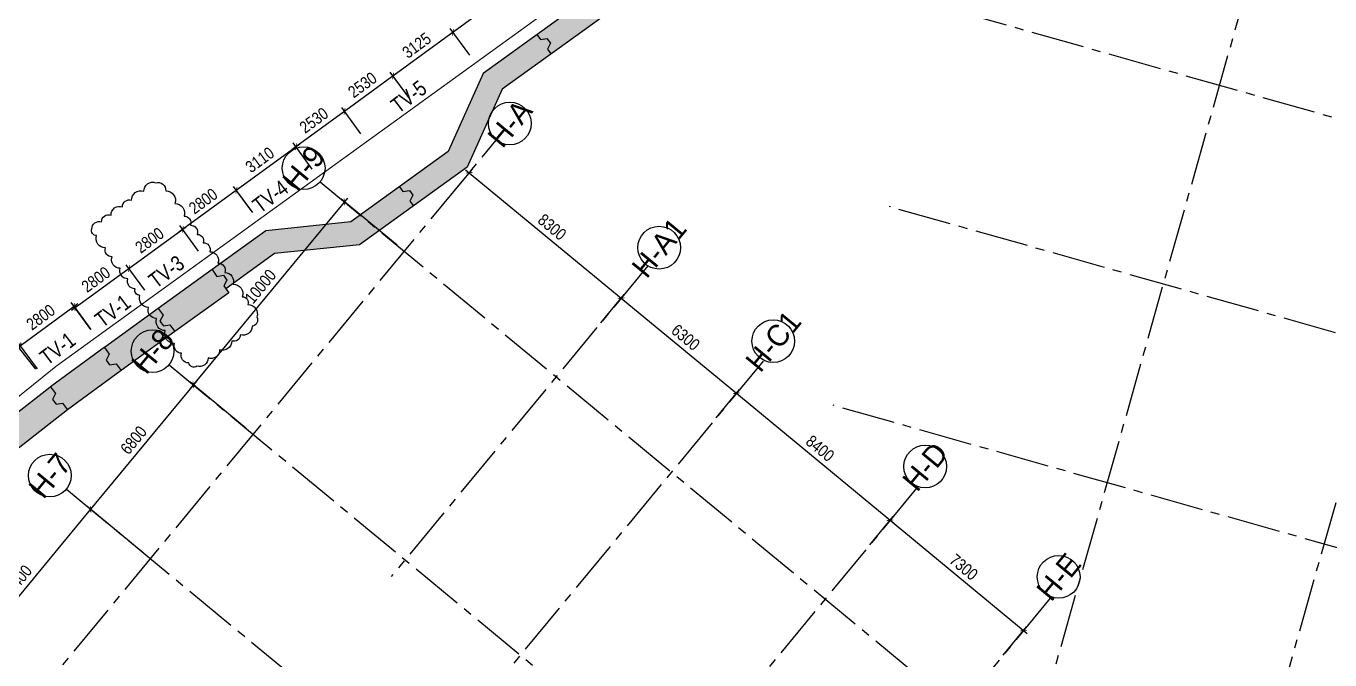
# Model space of a CAD drawing. Header units: millimetres. Extents: x -1534340 to 1713810, y -1348191 to 1114081.
# Drawn here: x 857232 to 912191, y -67028 to -40320 of the extents above; entities that cross this region are included whole.
import ezdxf
from ezdxf.enums import TextEntityAlignment as Align

# ---------------------------------------------------------------- set-up
doc = ezdxf.new("R2010")
doc.units = ezdxf.units.MM
doc.header["$LTSCALE"] = 100
doc.header["$PDMODE"] = 32
doc.header["$PDSIZE"] = 2.5
for name, pattern in [('CENTER2', [1.125, 0.75, -0.125, 0.125, -0.125]), ('DASHDOT', [1, 0.5, -0.25, 0, -0.25]), ('DASHED', [4.5, 3, -1.5])]:
    doc.linetypes.add(name, pattern=pattern)
for name, color, linetype in [('A-GRID-SYM', 50, 'Continuous'), ('ccu11-Dim', 8, 'Continuous'), ('ccu11-Khuat', 9, 'DASHED'), ('ccu12-Hatch', 250, 'Continuous'), ('ccu12-Manh', 8, 'Continuous'), ('ccu12-Truc', 13, 'CENTER2'), ('KC-Betong', 6, 'Continuous'), ('Xref_ST_MBDV Cot vach 30.7.2022$0$Xref_ST_MBDV Cot vach 30.7.2022|Xref_ST_MBDV Cot vach 30.7.2022|Xref_ST_MBDV Cot vach 30.7.2022|Xref_ST_MBDV Cot vach 30.7.2022|A-CORE-OTLN', 2, 'Continuous'), ('Xref_ST_MBDV Cot vach 30.7.2022$0$Xref_ST_MBDV Cot vach 30.7.2022|Xref_ST_MBDV Cot vach 30.7.2022|Xref_ST_MBDV Cot vach 30.7.2022|Xref_ST_MBDV Cot vach 30.7.2022|ccu12-Thay', 7, 'Continuous')]:
    doc.layers.add(name, color=color, linetype=linetype)
doc.layers.add('ccu12-Tencaukien', color=9, linetype='Continuous', lineweight=15)
doc.styles.add('Arial', font='arial.ttf', dxfattribs={"width": 0.7})
doc.styles.add('Arial Narrow', font='ARIALN.TTF')
doc.styles.add('HBA-Text', font='GOTHIC.TTF')
doc.dimstyles.new('ccu12-200', dxfattribs={"dimscale": 200, "dimtxt": 2.5, "dimasz": 1, "dimexe": 1, "dimexo": 2, "dimgap": 1, "dimtad": 1, "dimdec": 0, "dimrnd": 5, "dimdsep": 46, "dimtxsty": 'Arial Narrow', "dimblk": 'ARCHTICK', "dimcen": -1, "dimdle": 1, "dimclrd": 256, "dimclre": 256, "dimclrt": 3, "dimadec": 0, "dimazin": 2, "dimtfac": 0.1, "dimtdec": 0, "dimtmove": 0, "dimatfit": 1, "dimldrblk": 'ARCHTICK', "dimfxl": 1, "dimtvp": 0.833333, "dimtolj": 1, "dimtzin": 12, "dimarcsym": 0})

# ---------------------------------------------------------------- blocks, each defined once
blk = doc.blocks.new('_ARCHTICK')
at = {"color": 0, "linetype": 'ByBlock', "const_width": 0.15}
blk.add_lwpolyline([(-0.5, -0.5), (0.5, 0.5)], dxfattribs=at)
blk = doc.blocks.new('*D3225')
at = {"layer": 'ccu11-Dim', "lineweight": -2, "ltscale": 0.5, "transparency": 16777216}
for p, q in [((877650, -38813), (875064, -40698)), ((878194, -39898), (877370, -38769)), ((875932, -41548), (875108, -40419))]:
    blk.add_line(p, q, dxfattribs=at)
at = {"layer": 'Defpoints', "color": 0, "ltscale": 0.5, "transparency": 16777216}
for p in [(875226, -40581), (878430, -40221), (876168, -41871)]:
    blk.add_point(p, dxfattribs=at)
at = {"layer": 'ccu11-Dim', "lineweight": -2, "ltscale": 0.5, "transparency": 16777216, "xscale": 200, "yscale": 200, "zscale": 200}
for p, rotation in [((877488, -38930), 36.11102627128894), ((875226, -40581), 216.111026271289)]:
    blk.add_blockref('_ARCHTICK', p, dxfattribs=dict(at, rotation=rotation))
at = {"layer": 'ccu11-Dim', "color": 3, "ltscale": 0.5, "transparency": 16777216, "insert": (876089, -39388), "char_height": 500, "attachment_point": 5, "rotation": 36.111, "style": 'Arial Narrow', "bg_fill": 3, "box_fill_scale": 1.1, "bg_fill_color": 256, "bg_fill_true_color": 13158600, "bg_fill_transparency": 0}
blk.add_mtext('\\A1;2800', dxfattribs=at)
blk = doc.blocks.new('*D3226')
at = {"layer": 'ccu11-Dim', "lineweight": -2, "ltscale": 0.5, "transparency": 16777216}
for p, q in [((875388, -40463), (872539, -42540)), ((875932, -41548), (875108, -40419)), ((873407, -43390), (872583, -42261))]:
    blk.add_line(p, q, dxfattribs=at)
at = {"layer": 'Defpoints', "color": 0, "ltscale": 0.5, "transparency": 16777216}
for p in [(876168, -41871), (872701, -42423), (873643, -43713)]:
    blk.add_point(p, dxfattribs=at)
at = {"layer": 'ccu11-Dim', "lineweight": -2, "ltscale": 0.5, "transparency": 16777216, "xscale": 200, "yscale": 200, "zscale": 200}
for p, rotation in [((875226, -40581), 36.11102627128894), ((872701, -42423), 216.111026271289)]:
    blk.add_blockref('_ARCHTICK', p, dxfattribs=dict(at, rotation=rotation))
at = {"layer": 'ccu11-Dim', "color": 3, "ltscale": 0.5, "transparency": 16777216, "insert": (873695, -41134), "char_height": 500, "attachment_point": 5, "rotation": 36.111, "style": 'Arial Narrow', "bg_fill": 3, "box_fill_scale": 1.1, "bg_fill_color": 256, "bg_fill_true_color": 13158600, "bg_fill_transparency": 0}
blk.add_mtext('\\A1;3125', dxfattribs=at)
blk = doc.blocks.new('*D3227')
at = {"layer": 'ccu11-Dim', "lineweight": -2, "ltscale": 0.5, "transparency": 16777216}
for p, q in [((872863, -42305), (870494, -44033)), ((873387, -43363), (872583, -42261)), ((871341, -44855), (870538, -43753))]:
    blk.add_line(p, q, dxfattribs=at)
at = {"layer": 'Defpoints', "color": 0, "ltscale": 0.5, "transparency": 16777216}
for p in [(870655, -43915), (873622, -43686), (871577, -45178)]:
    blk.add_point(p, dxfattribs=at)
at = {"layer": 'ccu11-Dim', "lineweight": -2, "ltscale": 0.5, "transparency": 16777216, "xscale": 200, "yscale": 200, "zscale": 200}
for p, rotation in [((872701, -42423), 36.11102627128894), ((870655, -43915), 216.111026271289)]:
    blk.add_blockref('_ARCHTICK', p, dxfattribs=dict(at, rotation=rotation))
at = {"layer": 'ccu11-Dim', "color": 3, "ltscale": 0.5, "transparency": 16777216, "insert": (871410, -42801), "char_height": 500, "attachment_point": 5, "rotation": 36.111, "style": 'Arial Narrow', "bg_fill": 3, "box_fill_scale": 1.1, "bg_fill_color": 256, "bg_fill_true_color": 13158600, "bg_fill_transparency": 0}
blk.add_mtext('\\A1;2530', dxfattribs=at)
blk = doc.blocks.new('*D3228')
at = {"layer": 'ccu11-Dim', "lineweight": -2, "ltscale": 0.5, "transparency": 16777216}
for p, q in [((870817, -43797), (868448, -45525)), ((871341, -44855), (870538, -43753)), ((869296, -46347), (868492, -45246))]:
    blk.add_line(p, q, dxfattribs=at)
at = {"layer": 'Defpoints', "color": 0, "ltscale": 0.5, "transparency": 16777216}
for p in [(868610, -45407), (871577, -45178), (869531, -46670)]:
    blk.add_point(p, dxfattribs=at)
at = {"layer": 'ccu11-Dim', "lineweight": -2, "ltscale": 0.5, "transparency": 16777216, "xscale": 200, "yscale": 200, "zscale": 200}
for p, rotation in [((870655, -43915), 36.11102627128894), ((868610, -45407), 216.111026271289)]:
    blk.add_blockref('_ARCHTICK', p, dxfattribs=dict(at, rotation=rotation))
at = {"layer": 'ccu11-Dim', "color": 3, "ltscale": 0.5, "transparency": 16777216, "insert": (869364, -44293), "char_height": 500, "attachment_point": 5, "rotation": 36.111, "style": 'Arial Narrow', "bg_fill": 3, "box_fill_scale": 1.1, "bg_fill_color": 256, "bg_fill_true_color": 13158600, "bg_fill_transparency": 0}
blk.add_mtext('\\A1;2530', dxfattribs=at)
blk = doc.blocks.new('*D3229')
at = {"layer": 'ccu11-Dim', "lineweight": -2, "ltscale": 0.5, "transparency": 16777216}
for p, q in [((868771, -45289), (865936, -47358)), ((869296, -46347), (868492, -45246)), ((866783, -48180), (865980, -47078))]:
    blk.add_line(p, q, dxfattribs=at)
at = {"layer": 'Defpoints', "color": 0, "ltscale": 0.5, "transparency": 16777216}
for p in [(869531, -46670), (866098, -47240), (867019, -48503)]:
    blk.add_point(p, dxfattribs=at)
at = {"layer": 'ccu11-Dim', "lineweight": -2, "ltscale": 0.5, "transparency": 16777216, "xscale": 200, "yscale": 200, "zscale": 200}
for p, rotation in [((868610, -45407), 36.11102627128894), ((866098, -47240), 216.111026271289)]:
    blk.add_blockref('_ARCHTICK', p, dxfattribs=dict(at, rotation=rotation))
at = {"layer": 'ccu11-Dim', "color": 3, "ltscale": 0.5, "transparency": 16777216, "insert": (867085, -45956), "char_height": 500, "attachment_point": 5, "rotation": 36.111, "style": 'Arial Narrow', "bg_fill": 3, "box_fill_scale": 1.1, "bg_fill_color": 256, "bg_fill_true_color": 13158600, "bg_fill_transparency": 0}
blk.add_mtext('\\A1;3110', dxfattribs=at)
blk = doc.blocks.new('*D3230')
at = {"layer": 'ccu11-Dim', "lineweight": -2, "ltscale": 0.5, "transparency": 16777216}
for p, q in [((866259, -47122), (863674, -49008)), ((866760, -48148), (865980, -47078)), ((864498, -49798), (863718, -48728))]:
    blk.add_line(p, q, dxfattribs=at)
at = {"layer": 'Defpoints', "color": 0, "ltscale": 0.5, "transparency": 16777216}
for p in [(863835, -48890), (866996, -48471), (864734, -50121)]:
    blk.add_point(p, dxfattribs=at)
at = {"layer": 'ccu11-Dim', "lineweight": -2, "ltscale": 0.5, "transparency": 16777216, "xscale": 200, "yscale": 200, "zscale": 200}
for p, rotation in [((866098, -47240), 36.11102627128894), ((863835, -48890), 216.111026271289)]:
    blk.add_blockref('_ARCHTICK', p, dxfattribs=dict(at, rotation=rotation))
at = {"layer": 'ccu11-Dim', "color": 3, "ltscale": 0.5, "transparency": 16777216, "insert": (864698, -47697), "char_height": 500, "attachment_point": 5, "rotation": 36.111, "style": 'Arial Narrow', "bg_fill": 3, "box_fill_scale": 1.1, "bg_fill_color": 256, "bg_fill_true_color": 13158600, "bg_fill_transparency": 0}
blk.add_mtext('\\A1;2800', dxfattribs=at)
blk = doc.blocks.new('*D3231')
at = {"layer": 'ccu11-Dim', "lineweight": -2, "ltscale": 0.5, "transparency": 16777216}
for p, q in [((863997, -48772), (861412, -50658)), ((864498, -49798), (863718, -48728)), ((862236, -51448), (861456, -50379))]:
    blk.add_line(p, q, dxfattribs=at)
at = {"layer": 'Defpoints', "color": 0, "ltscale": 0.5, "transparency": 16777216}
for p in [(861573, -50540), (864734, -50121), (862471, -51771)]:
    blk.add_point(p, dxfattribs=at)
at = {"layer": 'ccu11-Dim', "lineweight": -2, "ltscale": 0.5, "transparency": 16777216, "xscale": 200, "yscale": 200, "zscale": 200}
for p, rotation in [((863835, -48890), 36.11102627128894), ((861573, -50540), 216.111026271289)]:
    blk.add_blockref('_ARCHTICK', p, dxfattribs=dict(at, rotation=rotation))
at = {"layer": 'ccu11-Dim', "color": 3, "ltscale": 0.5, "transparency": 16777216, "insert": (862436, -49347), "char_height": 500, "attachment_point": 5, "rotation": 36.111, "style": 'Arial Narrow', "bg_fill": 3, "box_fill_scale": 1.1, "bg_fill_color": 256, "bg_fill_true_color": 13158600, "bg_fill_transparency": 0}
blk.add_mtext('\\A1;2800', dxfattribs=at)
blk = doc.blocks.new('*D3232')
at = {"layer": 'ccu11-Dim', "lineweight": -2, "ltscale": 0.5, "transparency": 16777216}
for p, q in [((861735, -50422), (859150, -52308)), ((862236, -51448), (861456, -50379)), ((859974, -53098), (859194, -52029))]:
    blk.add_line(p, q, dxfattribs=at)
at = {"layer": 'Defpoints', "color": 0, "ltscale": 0.5, "transparency": 16777216}
for p in [(859311, -52190), (862471, -51771), (860209, -53421)]:
    blk.add_point(p, dxfattribs=at)
at = {"layer": 'ccu11-Dim', "lineweight": -2, "ltscale": 0.5, "transparency": 16777216, "xscale": 200, "yscale": 200, "zscale": 200}
for p, rotation in [((861573, -50540), 36.11102627128894), ((859311, -52190), 216.111026271289)]:
    blk.add_blockref('_ARCHTICK', p, dxfattribs=dict(at, rotation=rotation))
at = {"layer": 'ccu11-Dim', "color": 3, "ltscale": 0.5, "transparency": 16777216, "insert": (860174, -50997), "char_height": 500, "attachment_point": 5, "rotation": 36.111, "style": 'Arial Narrow', "bg_fill": 3, "box_fill_scale": 1.1, "bg_fill_color": 256, "bg_fill_true_color": 13158600, "bg_fill_transparency": 0}
blk.add_mtext('\\A1;2800', dxfattribs=at)
blk = doc.blocks.new('*D3270')
at = {"layer": 'ccu11-Dim', "lineweight": -2, "ltscale": 0.5, "transparency": 16777216}
for p, q in [((856829, -53899), (859410, -52007)), ((859967, -53106), (859130, -51964)), ((857709, -54761), (856872, -53620))]:
    blk.add_line(p, q, dxfattribs=at)
at = {"layer": 'Defpoints', "color": 0, "ltscale": 0.5, "transparency": 16777216}
for p in [(859249, -52126), (860203, -53429), (857945, -55084)]:
    blk.add_point(p, dxfattribs=at)
at = {"layer": 'ccu11-Dim', "lineweight": -2, "ltscale": 0.5, "transparency": 16777216, "xscale": 200, "yscale": 200, "zscale": 200}
for p, rotation in [((859249, -52126), 36.23728808908879), ((856990, -53781), 216.2372880890888)]:
    blk.add_blockref('_ARCHTICK', p, dxfattribs=dict(at, rotation=rotation))
at = {"layer": 'ccu11-Dim', "color": 3, "ltscale": 0.5, "transparency": 16777216, "insert": (857850, -52586), "char_height": 500, "attachment_point": 5, "rotation": 36.2373, "style": 'Arial Narrow', "bg_fill": 3, "box_fill_scale": 1.1, "bg_fill_color": 256, "bg_fill_true_color": 13158600, "bg_fill_transparency": 0}
blk.add_mtext('\\A1;2800', dxfattribs=at)
blk = doc.blocks.new('*D3271')
at = {"layer": 'ccu11-Dim', "lineweight": -2, "ltscale": 0.5, "transparency": 16777216}
for p, q in [((854535, -55674), (857058, -53706)), ((857640, -54777), (856777, -53671)), ((855432, -56500), (854569, -55393))]:
    blk.add_line(p, q, dxfattribs=at)
at = {"layer": 'Defpoints', "color": 0, "ltscale": 0.5, "transparency": 16777216}
for p in [(856900, -53829), (857886, -55093), (855678, -56815)]:
    blk.add_point(p, dxfattribs=at)
at = {"layer": 'ccu11-Dim', "lineweight": -2, "ltscale": 0.5, "transparency": 16777216, "xscale": 200, "yscale": 200, "zscale": 200}
for p, rotation in [((856900, -53829), 37.95308741814227), ((854692, -55551), 217.9530874181423)]:
    blk.add_blockref('_ARCHTICK', p, dxfattribs=dict(at, rotation=rotation))
at = {"layer": 'ccu11-Dim', "color": 3, "ltscale": 0.5, "transparency": 16777216, "insert": (855516, -54331), "char_height": 500, "attachment_point": 5, "rotation": 37.9531, "style": 'Arial Narrow', "bg_fill": 3, "box_fill_scale": 1.1, "bg_fill_color": 256, "bg_fill_true_color": 13158600, "bg_fill_transparency": 0}
blk.add_mtext('\\A1;2800', dxfattribs=at)
blk = doc.blocks.new('LUOI TRUC-NT1')
at = {"layer": 'ccu12-Truc', "ltscale": 30}
for p, q in [((3447.2, 83910.7), (-21584.7, -4675.3)), ((12589.2, 81327.4), (-12442.6, -7258.6)), ((25755.1, 48213.3), (-15792.3, 59953.4)), ((23389.4, 39841.1), (-18158, 51581.3)), ((21023.7, 31469), (-20523.8, 43209.1))]:
    blk.add_line(p, q, dxfattribs=at)
blk = doc.blocks.new('GRID-SYM-flat-217')
at = {"layer": 'A-GRID-SYM', "ltscale": 0.5}
blk.add_circle((0, 0), 900, dxfattribs=at)
at = {"layer": 'A-GRID-SYM', "style": 'HBA-Text'}
blk.add_attdef('GRID', text='', height=900, rotation=50.4488, dxfattribs=at).set_placement((0, 0), align=Align.MIDDLE_CENTER)
blk = doc.blocks.new('GRID-SYM-flat-218')
at = {"layer": 'A-GRID-SYM', "ltscale": 0.5}
blk.add_circle((0, 0), 900, dxfattribs=at)
at = {"layer": 'A-GRID-SYM', "style": 'HBA-Text'}
blk.add_attdef('GRID', text='', height=900, rotation=50.4488, dxfattribs=at).set_placement((0, 0), align=Align.MIDDLE_CENTER)
blk = doc.blocks.new('*D3024')
at = {"layer": 'ccu11-Dim', "lineweight": -2, "ltscale": 0.5, "transparency": 16777216}
for p, q in [((23427, 68065), (16805, 60046)), ((25519, 66079), (23146, 68039)), ((19148, 58371), (16778, 60328))]:
    blk.add_line(p, q, dxfattribs=at)
at = {"layer": 'Defpoints', "color": 0, "ltscale": 0.5, "transparency": 16777216}
for p in [(25828, 65824, 0), (16932, 60201), (19456, 58116, 0)]:
    blk.add_point(p, dxfattribs=at)
at = {"layer": 'ccu11-Dim', "lineweight": -2, "ltscale": 0.5, "transparency": 16777216, "xscale": 200, "yscale": 200, "zscale": 200}
for p, rotation in [((23300, 67911), 50.44882678937908), ((16932, 60201), 230.4488267893791)]:
    blk.add_blockref('_ARCHTICK', p, dxfattribs=dict(at, rotation=rotation))
at = {"layer": 'ccu11-Dim', "color": 3, "ltscale": 0.5, "transparency": 16777216, "insert": (19765, 64346), "char_height": 500, "attachment_point": 5, "rotation": 50.4488, "style": 'Arial Narrow', "bg_fill": 3, "box_fill_scale": 1.1, "bg_fill_color": 256, "bg_fill_true_color": 13158600, "bg_fill_transparency": 0}
blk.add_mtext('\\A1;10000', dxfattribs=at)
blk = doc.blocks.new('*D3025')
at = {"layer": 'ccu11-Dim', "lineweight": -2, "ltscale": 0.5, "transparency": 16777216}
for p, q in [((17060, 60355), (12475, 54803)), ((19151, 58368), (16778, 60328)), ((14821, 53125), (12448, 55085))]:
    blk.add_line(p, q, dxfattribs=at)
at = {"layer": 'Defpoints', "color": 0, "ltscale": 0.5, "transparency": 16777216}
for p in [(19460, 58113, 0), (12602, 54957), (15130, 52870, 0)]:
    blk.add_point(p, dxfattribs=at)
at = {"layer": 'ccu11-Dim', "lineweight": -2, "ltscale": 0.5, "transparency": 16777216, "xscale": 200, "yscale": 200, "zscale": 200}
for p, rotation in [((16932, 60201), 50.44882678937908), ((12602, 54957), 230.4488267893791)]:
    blk.add_blockref('_ARCHTICK', p, dxfattribs=dict(at, rotation=rotation))
at = {"layer": 'ccu11-Dim', "color": 3, "ltscale": 0.5, "transparency": 16777216, "insert": (14416, 57869), "char_height": 500, "attachment_point": 5, "rotation": 50.4488, "style": 'Arial Narrow', "bg_fill": 3, "box_fill_scale": 1.1, "bg_fill_color": 256, "bg_fill_true_color": 13158600, "bg_fill_transparency": 0}
blk.add_mtext('\\A1;6800', dxfattribs=at)
blk = doc.blocks.new('GRID-SYM-flat-223')
at = {"layer": 'A-GRID-SYM', "ltscale": 0.5}
blk.add_circle((0, 0), 900, dxfattribs=at)
at = {"layer": 'A-GRID-SYM', "style": 'HBA-Text'}
blk.add_attdef('GRID', text='', height=900, rotation=50.4488, dxfattribs=at).set_placement((0, 0), align=Align.MIDDLE_CENTER)
blk = doc.blocks.new('GRID-SYM-flat-224')
at = {"layer": 'A-GRID-SYM', "ltscale": 0.5}
blk.add_circle((0, 0), 900, dxfattribs=at)
at = {"layer": 'A-GRID-SYM', "style": 'HBA-Text'}
blk.add_attdef('GRID', text='', height=900, rotation=50.4488, dxfattribs=at).set_placement((0, 0), align=Align.MIDDLE_CENTER)
blk = doc.blocks.new('GRID-SYM-flat-225')
at = {"layer": 'A-GRID-SYM', "ltscale": 0.5}
blk.add_circle((0, 0), 900, dxfattribs=at)
at = {"layer": 'A-GRID-SYM', "style": 'HBA-Text'}
blk.add_attdef('GRID', text='', height=900, rotation=50.4488, dxfattribs=at).set_placement((0, 0), align=Align.MIDDLE_CENTER)
blk = doc.blocks.new('GRID-SYM-flat-226')
at = {"layer": 'A-GRID-SYM', "ltscale": 0.5}
blk.add_circle((0, 0), 900, dxfattribs=at)
at = {"layer": 'A-GRID-SYM', "style": 'HBA-Text'}
blk.add_attdef('GRID', text='', height=900, rotation=50.4488, dxfattribs=at).set_placement((0, 0), align=Align.MIDDLE_CENTER)
blk = doc.blocks.new('*D3034')
at = {"layer": 'ccu11-Dim', "lineweight": -2, "ltscale": 0.5, "transparency": 16777216}
for p, q in [((27711, 68104), (28693, 69293)), ((28411, 69266), (35119, 63727)), ((34111, 62819), (35092, 64008))]:
    blk.add_line(p, q, dxfattribs=at)
at = {"layer": 'Defpoints', "color": 0, "ltscale": 0.5, "transparency": 16777216}
for p in [(27456, 67796, 0), (34965, 63854), (33856, 62511)]:
    blk.add_point(p, dxfattribs=at)
at = {"layer": 'ccu11-Dim', "lineweight": -2, "ltscale": 0.5, "transparency": 16777216, "xscale": 200, "yscale": 200, "zscale": 200}
for p, rotation in [((28565, 69139), 140.4488267455709), ((34965, 63854), 320.448826745571)]:
    blk.add_blockref('_ARCHTICK', p, dxfattribs=dict(at, rotation=rotation))
at = {"layer": 'ccu11-Dim', "color": 3, "ltscale": 0.5, "transparency": 16777216, "insert": (32055, 66848), "char_height": 500, "attachment_point": 5, "rotation": 320.4488, "style": 'Arial Narrow', "bg_fill": 3, "box_fill_scale": 1.1, "bg_fill_color": 256, "bg_fill_true_color": 13158600, "bg_fill_transparency": 0}
blk.add_mtext('\\A1;8300', dxfattribs=at)
blk = doc.blocks.new('*D3035')
at = {"layer": 'ccu11-Dim', "lineweight": -2, "ltscale": 0.5, "transparency": 16777216}
for p, q in [((34111, 62819), (35093, 64009)), ((34811, 63982), (39978, 59716)), ((38968, 58807), (39951, 59997))]:
    blk.add_line(p, q, dxfattribs=at)
at = {"layer": 'Defpoints', "color": 0, "ltscale": 0.5, "transparency": 16777216}
for p in [(33856, 62511, 0), (39823, 59843), (38713, 58499, 0)]:
    blk.add_point(p, dxfattribs=at)
at = {"layer": 'ccu11-Dim', "lineweight": -2, "ltscale": 0.5, "transparency": 16777216, "xscale": 200, "yscale": 200, "zscale": 200}
for p, rotation in [((34966, 63855), 140.4488267455709), ((39823, 59843), 320.448826745571)]:
    blk.add_blockref('_ARCHTICK', p, dxfattribs=dict(at, rotation=rotation))
at = {"layer": 'ccu11-Dim', "color": 3, "ltscale": 0.5, "transparency": 16777216, "insert": (37684, 62200), "char_height": 500, "attachment_point": 5, "rotation": 320.4488, "style": 'Arial Narrow', "bg_fill": 3, "box_fill_scale": 1.1, "bg_fill_color": 256, "bg_fill_true_color": 13158600, "bg_fill_transparency": 0}
blk.add_mtext('\\A1;6300', dxfattribs=at)
blk = doc.blocks.new('*D3036')
at = {"layer": 'ccu11-Dim', "lineweight": -2, "ltscale": 0.5, "transparency": 16777216}
for p, q in [((38968, 58807), (39951, 59997)), ((39669, 59970), (46454, 54367)), ((45445, 53459), (46428, 54648))]:
    blk.add_line(p, q, dxfattribs=at)
at = {"layer": 'Defpoints', "color": 0, "ltscale": 0.5, "transparency": 16777216}
for p in [(38713, 58499, 0), (46300, 54494), (45190, 53150, 0)]:
    blk.add_point(p, dxfattribs=at)
at = {"layer": 'ccu11-Dim', "lineweight": -2, "ltscale": 0.5, "transparency": 16777216, "xscale": 200, "yscale": 200, "zscale": 200}
for p, rotation in [((39823, 59843), 140.4488267455709), ((46300, 54494), 320.448826745571)]:
    blk.add_blockref('_ARCHTICK', p, dxfattribs=dict(at, rotation=rotation))
at = {"layer": 'ccu11-Dim', "color": 3, "ltscale": 0.5, "transparency": 16777216, "insert": (43352, 57520), "char_height": 500, "attachment_point": 5, "rotation": 320.4488, "style": 'Arial Narrow', "bg_fill": 3, "box_fill_scale": 1.1, "bg_fill_color": 256, "bg_fill_true_color": 13158600, "bg_fill_transparency": 0}
blk.add_mtext('\\A1;8400', dxfattribs=at)
blk = doc.blocks.new('*D3037')
at = {"layer": 'ccu11-Dim', "lineweight": -2, "ltscale": 0.5, "transparency": 16777216}
for p, q in [((45445, 53459), (46427, 54648)), ((46145, 54621), (52083, 49718)), ((51074, 48810), (52056, 49999))]:
    blk.add_line(p, q, dxfattribs=at)
at = {"layer": 'Defpoints', "color": 0, "ltscale": 0.5, "transparency": 16777216}
for p in [(45190, 53150), (51928, 49845), (50819, 48502, 0)]:
    blk.add_point(p, dxfattribs=at)
at = {"layer": 'ccu11-Dim', "lineweight": -2, "ltscale": 0.5, "transparency": 16777216, "xscale": 200, "yscale": 200, "zscale": 200}
for p, rotation in [((46300, 54493), 140.4488267455709), ((51928, 49845), 320.448826745571)]:
    blk.add_blockref('_ARCHTICK', p, dxfattribs=dict(at, rotation=rotation))
at = {"layer": 'ccu11-Dim', "color": 3, "ltscale": 0.5, "transparency": 16777216, "insert": (49404, 52520), "char_height": 500, "attachment_point": 5, "rotation": 320.4488, "style": 'Arial Narrow', "bg_fill": 3, "box_fill_scale": 1.1, "bg_fill_color": 256, "bg_fill_true_color": 13158600, "bg_fill_transparency": 0}
blk.add_mtext('\\A1;7300', dxfattribs=at)
blk = doc.blocks.new('GRID-SYM-flat-227')
at = {"layer": 'A-GRID-SYM', "ltscale": 0.5}
blk.add_circle((0, 0), 900, dxfattribs=at)
at = {"layer": 'A-GRID-SYM', "style": 'HBA-Text'}
blk.add_attdef('GRID', text='', height=900, rotation=50.4488, dxfattribs=at).set_placement((0, 0), align=Align.MIDDLE_CENTER)
blk = doc.blocks.new('GRID-SYM-flat-228')
at = {"layer": 'A-GRID-SYM', "ltscale": 0.5}
blk.add_circle((0, 0), 900, dxfattribs=at)
at = {"layer": 'A-GRID-SYM', "style": 'HBA-Text'}
blk.add_attdef('GRID', text='', height=900, rotation=50.4488, dxfattribs=at).set_placement((0, 0), align=Align.MIDDLE_CENTER)
blk = doc.blocks.new('*D3038')
at = {"layer": 'ccu11-Dim', "lineweight": -2, "ltscale": 0.5, "transparency": 16777216}
for p, q in [((12730, 55112), (7126, 48326)), ((14821, 53125), (12448, 55085)), ((9469, 46651), (7099, 48608))]:
    blk.add_line(p, q, dxfattribs=at)
at = {"layer": 'Defpoints', "color": 0, "ltscale": 0.5, "transparency": 16777216}
for p in [(15130, 52870, 0), (7253, 48481), (9778, 46396, 0)]:
    blk.add_point(p, dxfattribs=at)
at = {"layer": 'ccu11-Dim', "lineweight": -2, "ltscale": 0.5, "transparency": 16777216, "xscale": 200, "yscale": 200, "zscale": 200}
for p, rotation in [((12602, 54957), 50.44882678937908), ((7253, 48481), 230.4488267893791)]:
    blk.add_blockref('_ARCHTICK', p, dxfattribs=dict(at, rotation=rotation))
at = {"layer": 'ccu11-Dim', "color": 3, "ltscale": 0.5, "transparency": 16777216, "insert": (9577, 52009), "char_height": 500, "attachment_point": 5, "rotation": 50.4488, "style": 'Arial Narrow', "bg_fill": 3, "box_fill_scale": 1.1, "bg_fill_color": 256, "bg_fill_true_color": 13158600, "bg_fill_transparency": 0}
blk.add_mtext('\\A1;8400', dxfattribs=at)
blk = doc.blocks.new('LUOI TRUC-NT2')
at = {"layer": 'ccu12-Truc', "ltscale": 30}
for p, q in [((22276.8, 68756.1), (55395.8, 41405.3)), ((15909.2, 61045.6), (39050.8, 41934.3)), ((11579.2, 55802.4), (44698.1, 28451.5))]:
    blk.add_line(p, q, dxfattribs=at)
at = {"layer": 'KC-Betong', "ltscale": 0.5}
for name, p, values in [('GRID-SYM-flat-223', (30275.1, 71209.4), {'GRID': 'H-A'}), ('GRID-SYM-flat-228', (21582.9, 69329.2), {'GRID': 'H-9'}), ('GRID-SYM-flat-224', (36565.8, 65979.5), {'GRID': 'H-A1'}), ('GRID-SYM-flat-225', (41378.3, 62039.9), {'GRID': 'H-C1'}), ('GRID-SYM-flat-218', (15215.2, 61618.7), {'GRID': 'H-8'}), ('GRID-SYM-flat-217', (10885.2, 56375.5), {'GRID': 'H-7'}), ('GRID-SYM-flat-226', (47778.6, 56755.4), {'GRID': 'H-D'}), ('GRID-SYM-flat-227', (53407.3, 52107), {'GRID': 'H-E'})]:
    blk.add_blockref(name, p, dxfattribs=at).add_auto_attribs(values)
at = {"layer": 'ccu11-Dim', "ltscale": 0.5}
dim = blk.add_linear_dim(base=(16932.3, 60200.7), p1=(25827.5, 65823.9, 0), p2=(19456.4, 58116.1, 0), angle=50.44883, dimstyle='ccu12-200', override={"dimfxl": 150, "dimtfill": 1}, dxfattribs=at)
dim.commit()
dim.dimension.update_dxf_attribs({"geometry": '*D3024', "text_midpoint": (19765, 64345.9)})
dim = blk.add_linear_dim(base=(12602.2, 54957.5), p1=(19459.8, 58113.3, 0), p2=(15129.8, 52870.1, 0), angle=50.44883, dimstyle='ccu12-200', override={"dimfxl": 150, "dimtfill": 1}, dxfattribs=at)
dim.commit()
dim.dimension.update_dxf_attribs({"geometry": '*D3025', "text_midpoint": (14416.2, 57869)})
at = {"layer": 'ccu12-Truc', "ltscale": 30}
blk.add_line((-22470.9, 7339.7), (29702, 70515.4), dxfattribs=at)
at = {"layer": 'ccu11-Dim', "ltscale": 0.5}
for base, p1, p2, angle, picture, middle in [((34965.1, 63853.9), (27456, 67795.8, 0), (33855.8, 62510.7), 140.44883, '*D3034', (32055.1, 66847.5)), ((7253.4, 48480.6), (15129.8, 52870.1, 0), (9777.5, 46396.1, 0), 50.44883, '*D3038', (9576.8, 52009))]:
    dim = blk.add_linear_dim(base=base, p1=p1, p2=p2, angle=angle, dimstyle='ccu12-200', override={"dimfxl": 150, "dimtfill": 1}, dxfattribs=at)
    dim.commit()
    dim.dimension.update_dxf_attribs({"geometry": picture, "text_midpoint": middle})
dim = blk.add_linear_dim(base=(39823.3, 59842.9), p1=(33855.8, 62510.7, 0), p2=(38713.5, 58499, 0), angle=140.44883, dimstyle='ccu12-200', override={"dimfxl": 150, "dimtfill": 1}, dxfattribs=at)
dim.commit()
dim.dimension.update_dxf_attribs({"geometry": '*D3035', "text_midpoint": (37684.4, 62199.8)})
at = {"layer": 'ccu12-Truc', "ltscale": 30}
blk.add_line((36087.5, 65213), (25275.2, 52120.4), dxfattribs=at)
at = {"layer": 'ccu11-Dim', "ltscale": 0.5}
dim = blk.add_linear_dim(base=(46300.2, 54494.1), p1=(38713.5, 58499, 0), p2=(45190.3, 53150.2, 0), angle=140.44883, dimstyle='ccu12-200', override={"dimfxl": 150, "dimtfill": 1}, dxfattribs=at)
dim.commit()
dim.dimension.update_dxf_attribs({"geometry": '*D3036', "text_midpoint": (43351.6, 57519.5)})
at = {"layer": 'ccu12-Truc', "ltscale": 30}
blk.add_line((40945.1, 61201.3), (30132.8, 48108.8), dxfattribs=at)
at = {"layer": 'ccu11-Dim', "ltscale": 0.5}
dim = blk.add_linear_dim(base=(51928.4, 49845), p1=(45190.3, 53150.2), p2=(50819, 48501.8, 0), angle=140.44883, dimstyle='ccu12-200', override={"dimfxl": 150, "dimtfill": 1}, dxfattribs=at)
dim.commit()
dim.dimension.update_dxf_attribs({"geometry": '*D3037', "text_midpoint": (49403.9, 52520.3)})
at = {"layer": 'ccu12-Truc', "ltscale": 30}
for p, q in [((47422, 55852.5), (36609.7, 42759.9)), ((53050.7, 51204.1), (33566.4, 27610.7))]:
    blk.add_line(p, q, dxfattribs=at)
blk = doc.blocks.new('123')
at = {"layer": 'Xref_ST_MBDV Cot vach 30.7.2022$0$Xref_ST_MBDV Cot vach 30.7.2022|Xref_ST_MBDV Cot vach 30.7.2022|Xref_ST_MBDV Cot vach 30.7.2022|Xref_ST_MBDV Cot vach 30.7.2022|ccu12-Thay', "ltscale": 10}
for points in [[(878765.3, -40681.3), (878911.7, -40883.8), (879187.7, -40838.6), (879334.3, -41041.4), (879204.8, -41289.3), (879351.2, -41491.8)], [(872971.8, -47090.2), (873118.2, -47292.7), (873394.2, -47247.5), (873540.8, -47450.2), (873411.3, -47698.1), (873557.7, -47900.6)], [(865069.4, -50581.4), (865274.3, -50865), (865550.3, -50819.8), (865696.9, -51022.5), (865567.4, -51270.4), (865772.4, -51554)], [(862800.1, -52221.7), (863005.1, -52505.3), (862875.6, -52753.2), (863022.2, -52955.9), (863298.2, -52910.8), (863503.1, -53194.3)], [(860530.9, -53862), (860735.9, -54145.6), (860606.4, -54393.5), (860752.9, -54596.2), (861029, -54551.1), (861233.9, -54834.6)], [(858266.1, -55521.9), (858472.9, -55804), (858345.1, -56052.8), (858493, -56254.6), (858768.7, -56207.6), (858975.5, -56489.7)]]:
    blk.add_lwpolyline(points, dxfattribs=at)
at = {"layer": 'ccu11-Dim', "ltscale": 0.5}
dim = blk.add_linear_dim(base=(875226, -40580.6), p1=(878429.6, -40221.1), p2=(876167.6, -41871.3), angle=216.11103, dimstyle='ccu12-200', override={"dimtmove": 1, "dimfxl": 150, "dimtfill": 1}, dxfattribs=at)
dim.commit()
dim.dimension.update_dxf_attribs({"geometry": '*D3225', "text_midpoint": (876088.7, -39387.7)})
dim = blk.add_linear_dim(base=(872700.9908, -42422.6126), p1=(876167.5951, -41871.3084), p2=(873642.5769, -43713.3277), angle=216.11103, dimstyle='ccu12-200', override={"dimtmove": 1, "dimfxl": 150, "dimtfill": 1}, dxfattribs=at)
dim.commit()
dim.dimension.update_dxf_attribs({"geometry": '*D3226', "text_midpoint": (873695.1759, -41133.7877)})
dim = blk.add_linear_dim(base=(870655.4, -43914.9), p1=(873622.5, -43685.7), p2=(871576.9, -45178), angle=216.11103, dimstyle='ccu12-200', override={"dimtmove": 1, "dimfxl": 150, "dimtfill": 1}, dxfattribs=at)
dim.commit()
dim.dimension.update_dxf_attribs({"geometry": '*D3227', "text_midpoint": (871409.9, -42800.9)})
dim = blk.add_linear_dim(base=(868609.9, -45407.1), p1=(871576.9, -45178), p2=(869531.3, -46670.2), angle=216.11103, dimstyle='ccu12-200', override={"dimtmove": 1, "dimfxl": 150, "dimtfill": 1}, dxfattribs=at)
dim.commit()
dim.dimension.update_dxf_attribs({"geometry": '*D3228', "text_midpoint": (869364.3, -44293.2)})
dim = blk.add_linear_dim(base=(866097.5, -47239.9), p1=(869531.3, -46670.2), p2=(867019, -48503), angle=216.11103, dimstyle='ccu12-200', override={"dimtmove": 1, "dimfxl": 150, "dimtfill": 1}, dxfattribs=at)
dim.commit()
dim.dimension.update_dxf_attribs({"geometry": '*D3229', "text_midpoint": (867085.4, -45955.7)})
dim = blk.add_linear_dim(base=(863835.5, -48890.1), p1=(866995.5, -48470.9), p2=(864733.5, -50121), angle=216.11103, dimstyle='ccu12-200', override={"dimtmove": 1, "dimfxl": 150, "dimtfill": 1}, dxfattribs=at)
dim.commit()
dim.dimension.update_dxf_attribs({"geometry": '*D3230', "text_midpoint": (864698.2, -47697.2)})
dim = blk.add_linear_dim(base=(861573.5, -50540.2), p1=(864733.5, -50121), p2=(862471.5, -51771.2), angle=216.11103, dimstyle='ccu12-200', override={"dimtmove": 1, "dimfxl": 150, "dimtfill": 1}, dxfattribs=at)
dim.commit()
dim.dimension.update_dxf_attribs({"geometry": '*D3231', "text_midpoint": (862436.2, -49347.3)})
dim = blk.add_linear_dim(base=(859311.4, -52190.4), p1=(862471.5, -51771.2), p2=(860209.4, -53421.4), angle=216.11103, dimstyle='ccu12-200', override={"dimtmove": 1, "dimfxl": 150, "dimtfill": 1}, dxfattribs=at)
dim.commit()
dim.dimension.update_dxf_attribs({"geometry": '*D3232', "text_midpoint": (860174.1, -50997.5)})
dim = blk.add_linear_dim(base=(859248.6, -52125.7), p1=(857945.1, -55083.8), p2=(860203.5, -53428.6), angle=36.23729, dimstyle='ccu12-200', override={"dimzin": 0, "dimfxl": 150, "dimtfill": 1}, dxfattribs=at)
dim.commit()
dim.dimension.update_dxf_attribs({"geometry": '*D3270', "text_midpoint": (857850.2, -52586)})
dim = blk.add_linear_dim(base=(856900.3, -53829.1), p1=(855678.2, -56814.9), p2=(857886, -55092.9), angle=37.95309, dimstyle='ccu12-200', override={"dimzin": 0, "dimfxl": 150, "dimtfill": 1}, dxfattribs=at)
dim.commit()
dim.dimension.update_dxf_attribs({"geometry": '*D3271', "text_midpoint": (855516.4, -54331.1)})
at = {"layer": 'ccu12-Hatch', "ltscale": 0.5}
h = blk.add_hatch(dxfattribs=at)
h.set_pattern_fill('VATLIEU04', color=256, scale=50, pattern_type=2)
h.set_pattern_definition([(50, (327621.98, 43816.84), (358.63009, -31.37607), [37.5, -412.5]), (355, (327621.98, 43816.84), (-69.37567, 376.09607), [30, -330]), (100.4514, (327651.86, 43814.22), (289.25469, 344.71977), [31.8701, -350.57106]), (46.1842, (327622, 43916.84), (533.62052, -82.7595), [56.25, -618.75]), (96.6356, (327666.45, 43909.94), (467.33135, 487.05894), [47.80514, -525.8565]), (351.1842, (327622, 43916.84), (467.33097, 487.0593), [45, -495]), (21, (327671.98, 43891.84), (298.45353, -201.30945), [37.5, -412.5]), (326, (327671.98, 43891.84), (121.65767, 362.57502), [30, -330]), (71.4514, (327696.85, 43875.06), (420.11131, 161.26525), [31.8701, -350.57106]), (37.5, (327621.98, 43816.84), (6.079928, 166.446927), [0, -326, 0, -335, 0, -331.25]), (7.5, (327621.98, 43816.84), (131.53477, 197.205856), [0, -191, 0, -318.5, 0, -126.25]), (327.5, (327510.48, 43816.84), (266.911218, -11.277436), [0, -125, 0, -390, 0, -517.5]), (317.5, (327460.48, 43816.84), (291.593085, 50.05249), [0, -162.5, 0, -259, 0, -367.5]), (45, (327621.98, 43816.84), (-150.26019, 150.26019), []), (45, (327621.98, 43878.09), (-150.26019, 150.26019), [])])
h.paths.add_polyline_path([(831484.9, -120804.1), (831961.6, -123563.2), (831969.5, -123603.9), (832560.1, -126340.9), (832569.7, -126381.2), (833273.1, -129091.4), (833284.3, -129131.2), (834099.2, -131810), (834112.1, -131849.4), (835037.3, -134492.1), (835051.8, -134530.9), (836085.5, -137133.1), (836101.6, -137171.2), (837242.2, -139728.4), (837259.9, -139765.8), (838505.4, -142273.6), (838524.9, -142310.8), (840046.1, -145075.5), (840069.2, -145115.3), (841530.3, -147503.8), (841552.9, -147539.1), (843113, -149864.3), (843136.8, -149898.2), (844791.7, -152156.7), (844816.9, -152189.6), (846563.9, -154377.7), (846590.4, -154409.5), (848426.6, -156523.5), (848454.3, -156554.2), (850376.4, -158590.3), (850405.4, -158619.8), (852410.1, -160574.6), (852440.3, -160602.9), (854524.2, -162473), (854555.6, -162500), (856715.1, -164282.3), (856747.6, -164308), (858979, -165999.4), (859012.5, -166023.7), (861312.1, -167621.2), (861346.5, -167644.1), (863710.2, -169145.1), (863745.6, -169166.6), (866169.5, -170568.4), (866205.7, -170588.4), (868685.5, -171888.7), (868722.5, -171907.2), (871254, -173103.7), (871291.8, -173120.6), (873870.6, -174211.3), (873909.1, -174226.7), (876530.9, -175209.7), (876569.9, -175223.4), (879230.1, -176097), (879269.7, -176109.1), (881963.8, -176871.9), (882003.9, -176882.4), (884727.3, -177532.9), (884767.8, -177541.7), (887515.7, -178079), (887556.5, -178086.1), (890324.4, -178509.1), (890358.1, -178513.6), (893138.7, -178842.3), (893150.9, -178843.7), (912642, -180906.5), (953995.3, -179599.5), (959988.4, -171932.1), (930494, -35101.7), (926370.6, -19408.6), (912149.8, -15390.2), (905913, -20117.4), (882458.3, -38011.9), (876496.1, -42321.6), (875023.9, -45606.8), (870919.8, -48573.5), (867338.6, -48941.1), (865069.4, -50581.4), (862800.1, -52221.7), (860530.9, -53862), (860524.5, -53866.7), (858266.1, -55521.9), (858237.5, -55543.5), (856029.6, -57265.6), (855991, -57297), (853856.6, -59109.3), (853819.2, -59142.4), (851761.9, -61041.7), (851726, -61076.3), (849749.4, -63059.4), (849714.9, -63095.4), (847822.3, -65158.9), (847789.4, -65196.3), (845984.1, -67336.6), (845952.8, -67375.4), (844237.9, -69588.8), (844208.2, -69628.8), (842586.7, -71911.5), (842558.6, -71952.7), (841033.3, -74300.8), (841007, -74343.1), (839580.5, -76752.4), (839556, -76795.8), (838230.7, -79262.4), (838208, -79306.7), (836986.3, -81826.1), (836965.5, -81871.4), (835849.4, -84439.4), (835830.5, -84485.5), (834822, -87097.6), (834805.1, -87144.4), (833905.9, -89796.1), (833890.9, -89843.6), (833102.6, -92530.4), (833089.5, -92578.5), (832413.5, -95295.6), (832402.5, -95344.2), (831839.8, -98087.1), (831830.8, -98136.1), (831382.5, -100900), (831375.5, -100949.3), (831042.4, -103729.4), (831037.5, -103779), (830820, -106570.6), (830817.2, -106620.8), (830717, -109419), (830716.2, -109467.6), (830729.3, -112267.6), (830730.7, -112318.4), (830862.4, -115115.3), (830865.2, -115156.4), (831112, -117945.5), (831116.5, -117986.7), (831478.7, -120763.2)])
h.paths.add_polyline_path([(929521.1, -35334.2), (925548.7, -20215.5), (912357, -16487.9), (906518.3, -20913.4), (883054.6, -38814.8), (877299.1, -42975.1), (875826.9, -46260.3), (871288.4, -49540.9), (867707.3, -49908.5), (865655.2, -51391.9), (865772.4, -51554), (863503.1, -53194.3), (861233.9, -54834.6), (858975.5, -56489.7), (856767.6, -58211.8), (854633.2, -60024), (852575.9, -61923.4), (850599.3, -63906.5), (848706.7, -65970), (846901.4, -68110.3), (845186.5, -70323.7), (843565, -72606.4), (842039.6, -74954.5), (840613.1, -77363.8), (839287.8, -79830.3), (838066.1, -82349.7), (836950, -84917.7), (835941.5, -87529.8), (835042.3, -90181.5), (834254, -92868.2), (833578, -95585.4), (833015.3, -98328.2), (832567, -101092.1), (832233.8, -103872.2), (832016.4, -106663.8), (831916.2, -109462), (831929.3, -112261.9), (832061.1, -115058.8), (831861.3, -115068.3), (832108.1, -117857.3), (832470.3, -120633.8), (832947, -123392.9), (833537.6, -126130), (834241, -128840.2), (835056, -131518.9), (835981.1, -134161.7), (837014.9, -136763.9), (838155.5, -139321), (839401, -141828.7), (840922.2, -144593.4), (842383.3, -146982), (843943.4, -149307.1), (845598.4, -151565.7), (847345.4, -153753.8), (849181.5, -155867.7), (851103.6, -157903.8), (853108.2, -159858.6), (855192.1, -161728.8), (857351.6, -163511.1), (859583.1, -165202.4), (861882.6, -166800), (864246.3, -168300.9), (866670.1, -169702.8), (869149.9, -171003.1), (871681.3, -172199.6), (874260.2, -173290.3), (876881.9, -174273.3), (879542.2, -175147), (882236.3, -175909.7), (884959.6, -176560.3), (887707.6, -177097.6), (890475.5, -177520.5), (893256.1, -177849.2), (912679, -179904.8), (953495.8, -178614.8), (958912.2, -171685.2)], flags=16)
at = {"layer": 'ccu11-Khuat', "color": 1, "linetype": 'DASHDOT', "ltscale": 18, "const_width": 50}
blk.add_lwpolyline([(925484.4, -13871.6), (917075.8, -10966.5), (905580.1, -19679.6), (882130.3, -37570.3), (858513.2, -54641.9, 0.6850113), (891832.8, -179257.3), (912621.7, -181457.4), (954270.1, -180141.1), (960580.4, -172068), (931029, -34973.8)], format="xyb", close=True, dxfattribs=at)
at = {"layer": 'Xref_ST_MBDV Cot vach 30.7.2022$0$Xref_ST_MBDV Cot vach 30.7.2022|Xref_ST_MBDV Cot vach 30.7.2022|Xref_ST_MBDV Cot vach 30.7.2022|Xref_ST_MBDV Cot vach 30.7.2022|A-CORE-OTLN', "color": 6}
for points in [[(926370.6, -19408.6), (912149.8, -15390.2), (905913, -20117.4), (882458.3, -38011.9), (876496.1, -42321.6), (875023.9, -45606.8), (870919.8, -48573.5), (867338.6, -48941.1), (865069.4, -50581.4), (862800.1, -52221.7), (860530.9, -53862), (860524.5, -53866.7), (858266.1, -55521.9), (858237.5, -55543.5), (856029.6, -57265.6)], [(912357, -16487.9), (906518.3, -20913.4), (883054.6, -38814.8), (877299.1, -42975.1), (875826.9, -46260.3), (871288.4, -49540.9), (867707.3, -49908.5), (865655.2, -51391.9), (865772.4, -51554), (863503.1, -53194.3), (861233.9, -54834.6), (858975.5, -56489.7), (856767.6, -58211.8), (854633.2, -60024), (852575.9, -61923.4), (850599.3, -63906.5), (848706.7, -65970), (846901.4, -68110.3)]]:
    blk.add_lwpolyline(points, dxfattribs=at)
at = {"layer": 'ccu11-Dim'}
blk.add_blockref('LUOI TRUC-NT1', (911774.8, -99508.4), dxfattribs=at)
blk.add_blockref('LUOI TRUC-NT2', (847349.3, -115636.8), dxfattribs=at)
at = {"layer": 'Defpoints', "color": 2}
blk.add_lwpolyline([(860003.8, -48866.7, -0.5205671), (860411.6, -48572, -0.5205671), (860812.8, -48282, -0.5205671), (861294.3, -47933.9, -0.5205671), (861674, -47659.4, -0.5205671), (862195.1, -47282.8, -0.5205671), (862699.1, -46918.5, -0.5205671), (863117.9, -47260.8, -0.5205671), (863505.5, -47797, -0.5205671), (863889.6, -48328.5, -0.5205671), (864164.3, -48708.4, -0.5205671), (864444.4, -49096, -0.5205671), (864697.6, -49446.2, -0.5205671), (864975, -49830, -0.5205671), (865321.5, -50309.3, -0.5205671), (865608.8, -50706.8, -0.5205671), (865960.1, -51192.7, -0.5205671), (866346.1, -51726.8, -0.5205671), (866583.2, -52054.8, -0.5205671), (866959.6, -52575.5, -0.5205671), (866755.2, -52970.9, -0.5205671), (866260.6, -53328.4, -0.5205671), (865899.2, -53589.7, -0.5205671), (865390, -53957.7, -0.5205671), (864908.5, -54305.8, -0.5205671), (864436.2, -54647.2, -0.5205671), (864087.4, -54516.1, -0.5205671), (863789.3, -54103.6, -0.5205671), (863491, -53691, -0.5205671), (863101.5, -53152.1, -0.5205671), (862733.6, -52643.2, -0.5205671), (862392.7, -52171.6, -0.5205671), (862028.8, -51668.2, -0.5205671), (861826.8, -51388.7, -0.5205671), (861525.2, -50971.5, -0.5205671), (861202.3, -50524.8, -0.5205671), (860853.9, -50042.8, -0.5205671), (860581.3, -49665.7, -0.5205671), (860206.5, -49147.2, -0.5205671)], format="xyb", close=True, dxfattribs=at)
at = {"layer": 'ccu12-Tencaukien', "color": 2, "style": 'Arial', "width": 0.8}
for s, p in [('TV-5', (873556.8, -43551.7)), ('TV-4', (867725.2, -47759.5)), ('TV-3', (863341.8, -50928)), ('TV-1', (861079.8, -52578.2)), ('TV-1', (858756.7, -54166.1))]:
    blk.add_text(s, height=650, rotation=37.15991, dxfattribs=at).set_placement(p, align=Align.CENTER)

msp = doc.modelspace()

# ---------------------------------------------------------------- block references
at = {"layer": 'ccu12-Manh'}
msp.add_blockref('123', (0, 0), dxfattribs=at)

doc.saveas('drawing.dxf')
